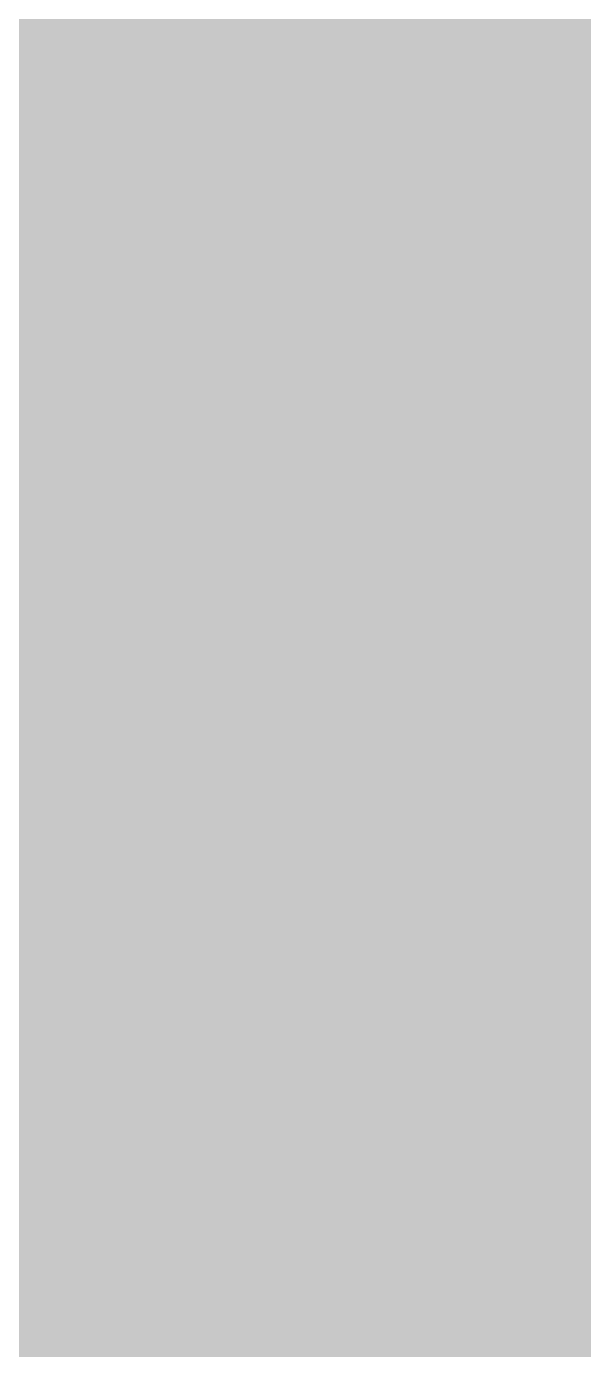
# Model space of a CAD drawing. Header units: millimetres. Extents: x 0 to 212, y 0 to 318.
# Drawn here: x 138.1 to 178.1, y 127.4 to 222.5 of the extents above; entities that cross this region are included whole.
import ezdxf

# ---------------------------------------------------------------- set-up
doc = ezdxf.new("R2010")
doc.units = ezdxf.units.MM

msp = doc.modelspace()

# ---------------------------------------------------------------- hatches: boundary and pattern name
for color, points in [(254, [(14.1633, 0.0536), (13.9878, 0.0533), (13.8125, 0.0559), (13.6373, 0.061), (13.462, 0.0686), (13.2893, 0.0787), (13.114, 0.0914), (12.9413, 0.1041), (12.7686, 0.1219), (12.5959, 0.1397), (12.4231, 0.16), (12.2504, 0.1829), (12.0777, 0.2057), (11.9075, 0.2337), (11.7373, 0.2616), (11.5672, 0.2921), (11.397, 0.3251), (11.2268, 0.3607), (11.0592, 0.3988), (10.8915, 0.4369), (10.7239, 0.4775), (10.5562, 0.5207), (10.3886, 0.5664), (10.2235, 0.6121), (10.0584, 0.6629), (9.8933, 0.7137), (9.7307, 0.7671), (9.5682, 0.8204), (9.4056, 0.8788), (9.2431, 0.9373), (9.083, 0.9982), (8.923, 1.0617), (8.763, 1.1252), (8.6055, 1.1938), (8.4455, 1.2624), (8.2906, 1.331), (8.1331, 1.4046), (7.9781, 1.4783), (7.8232, 1.5545), (7.6708, 1.6332), (7.5184, 1.7145), (7.366, 1.7958), (7.2161, 1.8796), (7.0663, 1.966), (6.919, 2.0523), (6.7716, 2.1438), (6.6243, 2.2352), (6.4795, 2.3266), (6.3348, 2.4232), (6.19, 2.5197), (6.0477, 2.6187), (5.908, 2.7178), (5.7683, 2.8194), (5.6286, 2.9235), (5.4915, 3.0302), (5.3543, 3.1369), (5.2197, 3.2461), (5.0851, 3.3579), (4.953, 3.4722), (4.8209, 3.5865), (4.6914, 3.7033), (4.5644, 3.8202), (4.4348, 3.9395), (4.3104, 4.0615), (4.1859, 4.1859), (4.0615, 4.3104), (3.9395, 4.4348), (3.8202, 4.5618), (3.7033, 4.6914), (3.5865, 4.8209), (3.4722, 4.953), (3.3579, 5.0851), (3.2487, 5.2197), (3.1369, 5.3543), (3.0302, 5.4915), (2.9235, 5.6286), (2.8194, 5.7683), (2.7178, 5.908), (2.6187, 6.0477), (2.5197, 6.19), (2.4232, 6.3348), (2.3266, 6.477), (2.2352, 6.6243), (2.1438, 6.7691), (2.0523, 6.9164), (1.966, 7.0663), (1.8796, 7.2161), (1.7958, 7.366), (1.7145, 7.5184), (1.6332, 7.6708), (1.5545, 7.8232), (1.4783, 7.9781), (1.4046, 8.1331), (1.331, 8.2906), (1.2598, 8.4455), (1.1913, 8.603), (1.1252, 8.763), (1.0592, 8.923), (0.9982, 9.083), (0.9373, 9.2431), (0.8763, 9.4056), (0.8204, 9.5682), (0.7645, 9.7307), (0.7112, 9.8933), (0.6604, 10.0584), (0.6121, 10.2235), (0.5639, 10.3911), (0.5207, 10.5562), (0.4775, 10.7239), (0.4343, 10.8915), (0.3962, 11.0592), (0.3607, 11.2268), (0.3251, 11.397), (0.2921, 11.5672), (0.2616, 11.7373), (0.2311, 11.9075), (0.2057, 12.0802), (0.1803, 12.2504), (0.1575, 12.4231), (0.1372, 12.5959), (0.1194, 12.7686), (0.1041, 12.9413), (0.0889, 13.1166), (0.0787, 13.2893), (0.0686, 13.4645), (0.061, 13.6373), (0.0559, 13.8125), (0.0508, 13.9878), (0.0508, 14.163), (0.0522, 303.4425), (0.0508, 303.6164), (0.0559, 303.7916), (0.061, 303.9669), (0.0686, 304.1396), (0.0787, 304.3149), (0.0889, 304.4876), (0.1041, 304.6628), (0.1194, 304.8356), (0.1372, 305.0083), (0.1575, 305.181), (0.1803, 305.3537), (0.2057, 305.5239), (0.2311, 305.6966), (0.2616, 305.8668), (0.2921, 306.037), (0.3251, 306.2072), (0.3607, 306.3748), (0.3962, 306.545), (0.4343, 306.7126), (0.4775, 306.8803), (0.5207, 307.0479), (0.5639, 307.213), (0.6121, 307.3781), (0.6604, 307.5432), (0.7112, 307.7083), (0.7645, 307.8734), (0.8204, 308.036), (0.8763, 308.1985), (0.9373, 308.3611), (0.9982, 308.5211), (1.0592, 308.6811), (1.1252, 308.8411), (1.1913, 308.9986), (1.2598, 309.1561), (1.331, 309.3136), (1.4046, 309.4685), (1.4783, 309.626), (1.5545, 309.7784), (1.6332, 309.9333), (1.7145, 310.0857), (1.7958, 310.2356), (1.8796, 310.388), (1.966, 310.5379), (2.0523, 310.6852), (2.1438, 310.8325), (2.2352, 310.9798), (2.3266, 311.1246), (2.4232, 311.2694), (2.5197, 311.4116), (2.6187, 311.5539), (2.7178, 311.6961), (2.8194, 311.8358), (2.9235, 311.9755), (3.0302, 312.1127), (3.1369, 312.2473), (3.2487, 312.3844), (3.3579, 312.5165), (3.4722, 312.6486), (3.5865, 312.7807), (3.7033, 312.9102), (3.8202, 313.0398), (3.9395, 313.1668), (4.0615, 313.2938), (4.1859, 313.4182), (4.3104, 313.5401), (4.4348, 313.6621), (4.5644, 313.784), (4.6914, 313.9008), (4.8209, 314.0177), (4.953, 314.132), (5.0851, 314.2437), (5.2197, 314.3555), (5.3543, 314.4647), (5.4915, 314.5739), (5.6286, 314.6781), (5.7683, 314.7822), (5.908, 314.8838), (6.0477, 314.9854), (6.19, 315.0845), (6.3348, 315.181), (6.4795, 315.275), (6.6243, 315.3689), (6.7716, 315.4604), (6.919, 315.5493), (7.0663, 315.6382), (7.2161, 315.7245), (7.366, 315.8084), (7.5184, 315.8896), (7.6708, 315.9709), (7.8232, 316.0471), (7.9781, 316.1233), (8.1331, 316.1995), (8.2906, 316.2706), (8.4455, 316.3418), (8.6055, 316.4103), (8.763, 316.4789), (8.923, 316.5424), (9.083, 316.6059), (9.2431, 316.6669), (9.4056, 316.7253), (9.5682, 316.7837), (9.7307, 316.8371), (9.8933, 316.8904), (10.0584, 316.9412), (10.2235, 316.992), (10.3886, 317.0377), (10.5562, 317.0834), (10.7239, 317.1266), (10.8915, 317.1673), (11.0592, 317.2079), (11.2268, 317.2435), (11.397, 317.279), (11.5672, 317.312), (11.7373, 317.3425), (11.9075, 317.3705), (12.0777, 317.3984), (12.2504, 317.4213), (12.4231, 317.4441), (12.5959, 317.4644), (12.7686, 317.4822), (12.9413, 317.5), (13.114, 317.5127), (13.2893, 317.5254), (13.462, 317.5356), (13.6373, 317.5432), (13.8125, 317.5483), (13.9878, 317.5508), (14.163, 317.5533), (197.6078, 317.5536), (197.7822, 317.5508), (197.9574, 317.5483), (198.1327, 317.5432), (198.3054, 317.5356), (198.4807, 317.5254), (198.6534, 317.5127), (198.8287, 317.5), (199.0014, 317.4822), (199.1741, 317.4644), (199.3468, 317.4441), (199.5195, 317.4213), (199.6897, 317.3984), (199.8624, 317.3705), (200.0326, 317.3425), (200.2028, 317.312), (200.373, 317.279), (200.5432, 317.2435), (200.7108, 317.2079), (200.8784, 317.1673), (201.0461, 317.1266), (201.2137, 317.0834), (201.3788, 317.0377), (201.5465, 316.992), (201.7116, 316.9412), (201.8767, 316.8904), (202.0392, 316.8371), (202.2018, 316.7837), (202.3643, 316.7253), (202.5269, 316.6669), (202.6869, 316.6059), (202.8469, 316.5424), (203.007, 316.4789), (203.167, 316.4103), (203.3245, 316.3418), (203.4794, 316.2706), (203.6369, 316.1995), (203.7918, 316.1233), (203.9468, 316.0471), (204.0992, 315.9709), (204.2516, 315.8896), (204.404, 315.8084), (204.5538, 315.7245), (204.7037, 315.6382), (204.8535, 315.5493), (205.0009, 315.4604), (205.1456, 315.3689), (205.293, 315.275), (205.4352, 315.181), (205.58, 315.0845), (205.7222, 314.9854), (205.8619, 314.8838), (206.0016, 314.7822), (206.1413, 314.6781), (206.2785, 314.5739), (206.4156, 314.4647), (206.5503, 314.3555), (206.6849, 314.2437), (206.817, 314.132), (206.949, 314.0177), (207.0786, 313.9008), (207.2081, 313.784), (207.3351, 313.6621), (207.4596, 313.5401), (207.584, 313.4182), (207.7085, 313.2938), (207.8304, 313.1668), (207.9498, 313.0398), (208.0666, 312.9102), (208.1835, 312.7807), (208.2978, 312.6486), (208.4121, 312.5165), (208.5238, 312.3844), (208.6331, 312.2473), (208.7397, 312.1127), (208.8464, 311.9755), (208.9506, 311.8358), (209.0522, 311.6961), (209.1512, 311.5539), (209.2503, 311.4116), (209.3468, 311.2694), (209.4433, 311.1246), (209.5348, 310.9798), (209.6262, 310.8325), (209.7176, 310.6852), (209.804, 310.5379), (209.8904, 310.388), (209.9742, 310.2356), (210.0555, 310.0857), (210.1367, 309.9333), (210.2155, 309.7784), (210.2917, 309.626), (210.3653, 309.4685), (210.439, 309.3136), (210.5076, 309.1561), (210.5762, 308.9986), (210.6447, 308.8411), (210.7082, 308.6811), (210.7717, 308.5211), (210.8327, 308.3611), (210.8911, 308.1985), (210.9495, 308.036), (211.0029, 307.8734), (211.0562, 307.7083), (211.107, 307.5432), (211.1578, 307.3781), (211.2035, 307.213), (211.2493, 307.0479), (211.2924, 306.8803), (211.3331, 306.7126), (211.3712, 306.545), (211.4093, 306.3748), (211.4448, 306.2072), (211.4779, 306.037), (211.5083, 305.8668), (211.5363, 305.6966), (211.5642, 305.5239), (211.5871, 305.3537), (211.6099, 305.181), (211.6303, 305.0083), (211.648, 304.8356), (211.6658, 304.6628), (211.6785, 304.4876), (211.6912, 304.3149), (211.7014, 304.1396), (211.709, 303.9669), (211.7141, 303.7916), (211.7166, 303.6164), (211.7166, 303.4411), (211.7189, 14.1647), (211.7166, 13.9878), (211.7141, 13.8125), (211.709, 13.6373), (211.7014, 13.4645), (211.6912, 13.2893), (211.6785, 13.1166), (211.6658, 12.9413), (211.648, 12.7686), (211.6303, 12.5959), (211.6099, 12.4231), (211.5871, 12.2504), (211.5642, 12.0802), (211.5363, 11.9075), (211.5083, 11.7373), (211.4779, 11.5672), (211.4448, 11.397), (211.4093, 11.2268), (211.3712, 11.0592), (211.3331, 10.8915), (211.2924, 10.7239), (211.2493, 10.5562), (211.2035, 10.3911), (211.1578, 10.2235), (211.107, 10.0584), (211.0562, 9.8933), (211.0029, 9.7307), (210.9495, 9.5682), (210.8911, 9.4056), (210.8327, 9.2431), (210.7717, 9.083), (210.7082, 8.923), (210.6447, 8.763), (210.5762, 8.603), (210.5076, 8.4455), (210.439, 8.2906), (210.3653, 8.1331), (210.2917, 7.9781), (210.2155, 7.8232), (210.1367, 7.6708), (210.0555, 7.5184), (209.9742, 7.366), (209.8904, 7.2161), (209.804, 7.0663), (209.7176, 6.9164), (209.6262, 6.7691), (209.5348, 6.6243), (209.4433, 6.477), (209.3468, 6.3348), (209.2503, 6.19), (209.1512, 6.0477), (209.0522, 5.908), (208.9506, 5.7683), (208.8464, 5.6286), (208.7397, 5.4915), (208.6331, 5.3543), (208.5238, 5.2197), (208.4121, 5.0851), (208.2978, 4.953), (208.1835, 4.8209), (208.0666, 4.6914), (207.9498, 4.5618), (207.8304, 4.4348), (207.7085, 4.3104), (207.584, 4.1859), (207.4596, 4.0615), (207.3351, 3.9395), (207.2081, 3.8202), (207.0786, 3.7033), (206.949, 3.5865), (206.817, 3.4722), (206.6849, 3.3579), (206.5503, 3.2461), (206.4156, 3.1369), (206.2785, 3.0302), (206.1413, 2.9235), (206.0016, 2.8194), (205.8619, 2.7178), (205.7222, 2.6187), (205.58, 2.5197), (205.4352, 2.4232), (205.293, 2.3266), (205.1456, 2.2352), (205.0009, 2.1438), (204.8535, 2.0523), (204.7037, 1.966), (204.5538, 1.8796), (204.404, 1.7958), (204.2516, 1.7145), (204.0992, 1.6332), (203.9468, 1.5545), (203.7918, 1.4783), (203.6369, 1.4046), (203.4794, 1.331), (203.3245, 1.2624), (203.167, 1.1938), (203.007, 1.1252), (202.8469, 1.0617), (202.6869, 0.9982), (202.5269, 0.9373), (202.3643, 0.8788), (202.2018, 0.8204), (202.0392, 0.7671), (201.8767, 0.7137), (201.7116, 0.6629), (201.5465, 0.6121), (201.3788, 0.5664), (201.2137, 0.5207), (201.0461, 0.4775), (200.8784, 0.4369), (200.7108, 0.3988), (200.5432, 0.3607), (200.373, 0.3251), (200.2028, 0.2921), (200.0326, 0.2616), (199.8624, 0.2337), (199.6897, 0.2057), (199.5195, 0.1829), (199.3468, 0.16), (199.1741, 0.1397), (199.0014, 0.1219), (198.8287, 0.1041), (198.6534, 0.0914), (198.4807, 0.0787), (198.3054, 0.0686), (198.1327, 0.061), (197.9574, 0.0559), (197.7822, 0.0533), (197.6069, 0.0533)]), (104, [(14.1633, 5.3453), (13.9344, 5.3467), (13.7084, 5.3543), (13.4849, 5.3696), (13.2613, 5.3899), (13.0378, 5.4153), (12.8194, 5.4458), (12.6009, 5.4813), (12.385, 5.522), (12.1717, 5.5702), (11.9583, 5.621), (11.7475, 5.6794), (11.5392, 5.7404), (11.3335, 5.8064), (11.1303, 5.8801), (10.9296, 5.9563), (10.729, 6.0376), (10.5334, 6.1239), (10.3378, 6.2128), (10.1473, 6.3094), (9.9593, 6.4084), (9.7714, 6.5126), (9.5885, 6.6218), (9.4082, 6.7335), (9.2304, 6.8504), (9.0576, 6.9698), (8.8849, 7.0968), (8.7173, 7.2238), (8.5522, 7.3584), (8.3896, 7.4955), (8.2321, 7.6352), (8.0772, 7.78), (7.9273, 7.9273), (7.7775, 8.0772), (7.6352, 8.2321), (7.493, 8.3922), (7.3558, 8.5522), (7.2238, 8.7173), (7.0942, 8.8875), (6.9698, 9.0576), (6.8504, 9.2329), (6.7335, 9.4107), (6.6192, 9.591), (6.5126, 9.7739), (6.4084, 9.9593), (6.3068, 10.1473), (6.2128, 10.3403), (6.1214, 10.5334), (6.035, 10.7315), (5.9538, 10.9296), (5.8776, 11.1303), (5.8064, 11.3335), (5.7404, 11.5418), (5.6769, 11.75), (5.621, 11.9583), (5.5677, 12.1717), (5.522, 12.385), (5.4813, 12.6009), (5.4432, 12.8194), (5.4127, 13.0404), (5.3873, 13.2613), (5.3696, 13.4849), (5.3543, 13.7084), (5.3467, 13.937), (5.3416, 14.163), (5.3439, 303.4425), (5.3467, 303.6697), (5.3543, 303.8958), (5.3696, 304.1193), (5.3873, 304.3428), (5.4127, 304.5638), (5.4432, 304.7848), (5.4813, 305.0032), (5.522, 305.2191), (5.5677, 305.4325), (5.621, 305.6458), (5.6769, 305.8541), (5.7404, 306.0624), (5.8064, 306.2707), (5.8776, 306.4739), (5.9538, 306.6745), (6.035, 306.8726), (6.1214, 307.0708), (6.2128, 307.2638), (6.3068, 307.4568), (6.4084, 307.6448), (6.5126, 307.8302), (6.6192, 308.0131), (6.7335, 308.1934), (6.8504, 308.3712), (6.9698, 308.5465), (7.0942, 308.7167), (7.2238, 308.8869), (7.3558, 309.052), (7.493, 309.212), (7.6352, 309.372), (7.7775, 309.5269), (7.9273, 309.6768), (8.0772, 309.8241), (8.2321, 309.9689), (8.3896, 310.1086), (8.5522, 310.2458), (8.7173, 310.3804), (8.8849, 310.5074), (9.0576, 310.6344), (9.2304, 310.7538), (9.4082, 310.8706), (9.5885, 310.9824), (9.7714, 311.0916), (9.9593, 311.1957), (10.1473, 311.2948), (10.3378, 311.3913), (10.5334, 311.4802), (10.729, 311.5666), (10.9296, 311.6478), (11.1303, 311.7266), (11.3335, 311.7977), (11.5392, 311.8637), (11.7475, 311.9272), (11.9583, 311.9831), (12.1717, 312.0339), (12.385, 312.0822), (12.6009, 312.1228), (12.8194, 312.1584), (13.0378, 312.1889), (13.2613, 312.2143), (13.4849, 312.2346), (13.7084, 312.2498), (13.9344, 312.2574), (14.163, 312.26), (197.6078, 312.262), (197.833, 312.2574), (198.0616, 312.2498), (198.2851, 312.2346), (198.5086, 312.2143), (198.7296, 312.1889), (198.9506, 312.1584), (199.169, 312.1228), (199.3849, 312.0822), (199.5983, 312.0339), (199.8116, 311.9831), (200.0199, 311.9272), (200.2282, 311.8637), (200.4365, 311.7977), (200.6397, 311.7266), (200.8403, 311.6478), (201.0385, 311.5666), (201.2366, 311.4802), (201.4296, 311.3913), (201.6227, 311.2948), (201.8106, 311.1957), (201.996, 311.0916), (202.1789, 310.9824), (202.3593, 310.8706), (202.5371, 310.7538), (202.7123, 310.6344), (202.8825, 310.5074), (203.0527, 310.3804), (203.2178, 310.2458), (203.3778, 310.1086), (203.5378, 309.9689), (203.6928, 309.8241), (203.8426, 309.6768), (203.9899, 309.5269), (204.1347, 309.372), (204.2744, 309.212), (204.4116, 309.052), (204.5462, 308.8869), (204.6732, 308.7167), (204.8002, 308.5465), (204.9196, 308.3712), (205.0364, 308.1934), (205.1482, 308.0131), (205.2574, 307.8302), (205.3615, 307.6448), (205.4606, 307.4568), (205.5571, 307.2638), (205.646, 307.0708), (205.7324, 306.8726), (205.8137, 306.6745), (205.8899, 306.4739), (205.9635, 306.2707), (206.0296, 306.0624), (206.0905, 305.8541), (206.1489, 305.6458), (206.1997, 305.4325), (206.248, 305.2191), (206.2886, 305.0032), (206.3242, 304.7848), (206.3547, 304.5638), (206.3801, 304.3428), (206.4004, 304.1193), (206.4156, 303.8958), (206.4233, 303.6697), (206.4258, 303.4411), (206.4272, 14.1647), (206.4233, 13.937), (206.4156, 13.7084), (206.4004, 13.4849), (206.3801, 13.2613), (206.3547, 13.0404), (206.3242, 12.8194), (206.2886, 12.6009), (206.248, 12.385), (206.1997, 12.1717), (206.1489, 11.9583), (206.0905, 11.75), (206.0296, 11.5418), (205.9635, 11.3335), (205.8899, 11.1303), (205.8137, 10.9296), (205.7324, 10.7315), (205.646, 10.5334), (205.5571, 10.3403), (205.4606, 10.1473), (205.3615, 9.9593), (205.2574, 9.7739), (205.1482, 9.591), (205.0364, 9.4107), (204.9196, 9.2329), (204.8002, 9.0576), (204.6732, 8.8875), (204.5462, 8.7173), (204.4116, 8.5522), (204.2744, 8.3922), (204.1347, 8.2321), (203.9899, 8.0772), (203.8426, 7.9273), (203.6928, 7.78), (203.5378, 7.6352), (203.3778, 7.4955), (203.2178, 7.3584), (203.0527, 7.2238), (202.8825, 7.0968), (202.7123, 6.9698), (202.5371, 6.8504), (202.3593, 6.7335), (202.1789, 6.6218), (201.996, 6.5126), (201.8106, 6.4084), (201.6227, 6.3094), (201.4296, 6.2128), (201.2366, 6.1239), (201.0385, 6.0376), (200.8403, 5.9563), (200.6397, 5.8801), (200.4365, 5.8064), (200.2282, 5.7404), (200.0199, 5.6794), (199.8116, 5.621), (199.5983, 5.5702), (199.3849, 5.522), (199.169, 5.4813), (198.9506, 5.4458), (198.7296, 5.4153), (198.5086, 5.3899), (198.2851, 5.3696), (198.0616, 5.3543), (197.833, 5.3467), (197.6069, 5.3442)])]:
    msp.add_hatch(color=color).paths.add_polyline_path(points)
h = msp.add_hatch(color=254)
edge = h.paths.add_edge_path()
edge.add_line((143.5446, 130.5814), (155.4508, 130.5814))
edge.add_line((155.4508, 130.5814), (155.8544, 130.9268))
edge.add_line((155.8544, 130.9268), (156.2659, 131.285))
edge.add_line((156.2659, 131.285), (156.6824, 131.6507))
edge.add_line((156.6824, 131.6507), (157.1066, 132.0241))
edge.add_line((157.1066, 132.0241), (157.5359, 132.4077))
edge.add_line((157.5359, 132.4077), (157.9677, 132.7988))
edge.add_line((157.9677, 132.7988), (158.4071, 133.1976))
edge.add_line((158.4071, 133.1976), (158.8491, 133.6091))
edge.add_line((158.8491, 133.6091), (159.2961, 134.0256))
edge.add_line((159.2961, 134.0256), (159.7457, 134.4524))
edge.add_line((159.7457, 134.4524), (160.1978, 134.8867))
edge.add_line((160.1978, 134.8867), (160.6525, 135.3312))
edge.add_line((160.6525, 135.3312), (161.1097, 135.7833))
edge.add_line((161.1097, 135.7833), (161.5694, 136.2456))
edge.add_line((161.5694, 136.2456), (162.0291, 136.713))
edge.add_line((162.0291, 136.713), (162.4889, 137.193))
edge.add_line((162.4889, 137.193), (162.9512, 137.6782))
edge.add_line((162.9512, 137.6782), (163.4134, 138.1735))
edge.add_line((163.4134, 138.1735), (163.8732, 138.6764))
edge.add_line((163.8732, 138.6764), (164.3329, 139.1869))
edge.add_line((164.3329, 139.1869), (164.7927, 139.7076))
edge.add_line((164.7927, 139.7076), (165.2499, 140.2359))
edge.add_line((165.2499, 140.2359), (165.7045, 140.7719))
edge.add_line((165.7045, 140.7719), (166.1566, 141.318))
edge.add_line((166.1566, 141.318), (166.6062, 141.8717))
edge.add_line((166.6062, 141.8717), (167.0533, 142.4305))
edge.add_line((167.0533, 142.4305), (167.4952, 143.002))
edge.add_line((167.4952, 143.002), (167.9346, 143.5786))
edge.add_line((167.9346, 143.5786), (168.369, 144.1653))
edge.add_line((168.369, 144.1653), (168.7982, 144.7571))
edge.add_line((168.7982, 144.7571), (169.2199, 145.3591))
edge.add_line((169.2199, 145.3591), (169.639, 145.9713))
edge.add_line((169.639, 145.9713), (170.0479, 146.5885))
edge.add_line((170.0479, 146.5885), (170.4543, 147.2133))
edge.add_line((170.4543, 147.2133), (170.8506, 147.8483))
edge.add_line((170.8506, 147.8483), (171.2417, 148.4884))
edge.add_line((171.2417, 148.4884), (171.6227, 149.1386))
edge.add_line((171.6227, 149.1386), (171.9961, 149.7965))
edge.add_line((171.9961, 149.7965), (172.3619, 150.462))
edge.add_line((172.3619, 150.462), (172.7175, 151.1351))
edge.add_line((172.7175, 151.1351), (173.0629, 151.8158))
edge.add_line((173.0629, 151.8158), (173.3982, 152.5041))
edge.add_line((173.3982, 152.5041), (173.7258, 153.2026))
edge.add_line((173.7258, 153.2026), (174.0408, 153.9062))
edge.add_line((174.0408, 153.9062), (174.3431, 154.6174))
edge.add_line((174.3431, 154.6174), (174.6352, 155.3362))
edge.add_line((174.6352, 155.3362), (174.9146, 156.0652))
edge.add_line((174.9146, 156.0652), (175.1813, 156.7993))
edge.add_line((175.1813, 156.7993), (175.4353, 157.541))
edge.add_line((175.4353, 157.541), (175.6766, 158.2903))
edge.add_line((175.6766, 158.2903), (175.9026, 159.0472))
edge.add_line((175.9026, 159.0472), (176.116, 159.8117))
edge.add_line((176.116, 159.8117), (176.3141, 160.5839))
edge.add_line((176.3141, 160.5839), (176.497, 161.3637))
edge.add_line((176.497, 161.3637), (176.6646, 162.1511))
edge.add_line((176.6646, 162.1511), (176.817, 162.9461))
edge.add_line((176.817, 162.9461), (176.9516, 163.7462))
edge.add_line((176.9516, 163.7462), (177.071, 164.5564))
edge.add_line((177.071, 164.5564), (177.1726, 165.3718))
edge.add_line((177.1726, 165.3718), (177.2564, 166.1973))
edge.add_line((177.2564, 166.1973), (177.3225, 167.0279))
edge.add_line((177.3225, 167.0279), (177.3707, 167.8661))
edge.add_line((177.3707, 167.8661), (177.4012, 168.7093))
edge.add_line((177.4012, 168.7093), (177.4088, 169.5628))
edge.add_line((177.4088, 169.5628), (177.4063, 170.3197))
edge.add_line((177.4063, 170.3197), (177.3911, 171.0665))
edge.add_line((177.3911, 171.0665), (177.3657, 171.798))
edge.add_line((177.3657, 171.798), (177.3326, 172.5168))
edge.add_line((177.3326, 172.5168), (177.2869, 173.2229))
edge.add_line((177.2869, 173.2229), (177.2336, 173.9163))
edge.add_line((177.2336, 173.9163), (177.1701, 174.5945))
edge.add_line((177.1701, 174.5945), (177.0964, 175.2625))
edge.add_line((177.0964, 175.2625), (177.0151, 175.9153))
edge.add_line((177.0151, 175.9153), (176.9212, 176.5579))
edge.add_line((176.9212, 176.5579), (176.8196, 177.1853))
edge.add_line((176.8196, 177.1853), (176.7078, 177.8025))
edge.add_line((176.7078, 177.8025), (176.5859, 178.4045))
edge.add_line((176.5859, 178.4045), (176.4563, 178.9963))
edge.add_line((176.4563, 178.9963), (176.3141, 179.5729))
edge.add_line((176.3141, 179.5729), (176.1642, 180.1393))
edge.add_line((176.1642, 180.1393), (176.0042, 180.6905))
edge.add_line((176.0042, 180.6905), (175.834, 181.2315))
edge.add_line((175.834, 181.2315), (175.6562, 181.7599))
edge.add_line((175.6562, 181.7599), (175.4683, 182.2729))
edge.add_line((175.4683, 182.2729), (175.2702, 182.7759))
edge.add_line((175.2702, 182.7759), (175.0619, 183.2661))
edge.add_line((175.0619, 183.2661), (174.846, 183.7461))
edge.add_line((174.846, 183.7461), (174.6199, 184.211))
edge.add_line((174.6199, 184.211), (174.3837, 184.6631))
edge.add_line((174.3837, 184.6631), (174.1399, 185.105))
edge.add_line((174.1399, 185.105), (173.8833, 185.5343))
edge.add_line((173.8833, 185.5343), (173.6192, 185.9509))
edge.add_line((173.6192, 185.9509), (173.3474, 186.3573))
edge.add_line((173.3474, 186.3573), (173.0654, 186.7484))
edge.add_line((173.0654, 186.7484), (172.7733, 187.1294))
edge.add_line((172.7733, 187.1294), (172.4711, 187.4977))
edge.add_line((172.4711, 187.4977), (172.1612, 187.8559))
edge.add_line((172.1612, 187.8559), (171.8412, 188.2013))
edge.add_line((171.8412, 188.2013), (171.511, 188.534))
edge.add_line((171.511, 188.534), (171.1731, 188.8541))
edge.add_line((171.1731, 188.8541), (170.8252, 189.164))
edge.add_line((170.8252, 189.164), (170.4696, 189.4611))
edge.add_line((170.4696, 189.4611), (170.1038, 189.7482))
edge.add_line((170.1038, 189.7482), (169.7279, 190.0225))
edge.add_line((169.7279, 190.0225), (169.3418, 190.2841))
edge.add_line((169.3418, 190.2841), (168.9506, 190.5356))
edge.add_line((168.9506, 190.5356), (168.5468, 190.7743))
edge.add_line((168.5468, 190.7743), (168.1353, 191.0029))
edge.add_line((168.1353, 191.0029), (167.7137, 191.2188))
edge.add_line((167.7137, 191.2188), (167.2844, 191.4246))
edge.add_line((167.2844, 191.4246), (166.845, 191.6176))
edge.add_line((166.845, 191.6176), (166.3979, 191.8005))
edge.add_line((166.3979, 191.8005), (165.9407, 191.9707))
edge.add_line((165.9407, 191.9707), (165.4734, 192.1307))
edge.add_line((165.4734, 192.1307), (164.9984, 192.278))
edge.add_line((164.9984, 192.278), (164.5133, 192.4152))
edge.add_line((164.5133, 192.4152), (164.0205, 192.5422))
edge.add_line((164.0205, 192.5422), (163.5176, 192.6565))
edge.add_line((163.5176, 192.6565), (163.007, 192.7581))
edge.add_line((163.007, 192.7581), (162.4863, 192.852))
edge.add_line((162.4863, 192.852), (161.958, 192.9333))
edge.add_line((161.958, 192.9333), (161.4195, 193.0044))
edge.add_line((161.4195, 193.0044), (160.8734, 193.0629))
edge.add_line((160.8734, 193.0629), (160.3172, 193.1111))
edge.add_line((160.3172, 193.1111), (159.7533, 193.1492))
edge.add_line((159.7533, 193.1492), (159.1793, 193.1772))
edge.add_line((159.1793, 193.1772), (158.5976, 193.1924))
edge.add_line((158.5976, 193.1924), (158.0083, 193.1975))
edge.add_line((158.0083, 193.1975), (157.5359, 193.1949))
edge.add_line((157.5359, 193.1949), (157.0685, 193.1822))
edge.add_line((157.0685, 193.1822), (156.6037, 193.1594))
edge.add_line((156.6037, 193.1594), (156.1414, 193.1314))
edge.add_line((156.1414, 193.1314), (155.6791, 193.0933))
edge.add_line((155.6791, 193.0933), (155.2219, 193.0451))
edge.add_line((155.2219, 193.0451), (154.7673, 192.9917))
edge.add_line((154.7673, 192.9917), (154.3177, 192.9257))
edge.add_line((154.3177, 192.9257), (153.8707, 192.852))
edge.add_line((153.8707, 192.852), (153.4262, 192.7708))
edge.add_line((153.4262, 192.7708), (152.9842, 192.6793))
edge.add_line((152.9842, 192.6793), (152.5473, 192.5777))
edge.add_line((152.5473, 192.5777), (152.1155, 192.4685))
edge.add_line((152.1155, 192.4685), (151.6863, 192.3491))
edge.add_line((151.6863, 192.3491), (151.2646, 192.2196))
edge.add_line((151.2646, 192.2196), (150.843, 192.0799))
edge.add_line((150.843, 192.0799), (150.429, 191.9326))
edge.add_line((150.429, 191.9326), (150.02, 191.7751))
edge.add_line((150.02, 191.7751), (149.6162, 191.6074))
edge.add_line((149.6162, 191.6074), (149.2148, 191.4296))
edge.add_line((149.2148, 191.4296), (148.8211, 191.2417))
edge.add_line((148.8211, 191.2417), (148.4325, 191.0436))
edge.add_line((148.4325, 191.0436), (148.049, 190.8353))
edge.add_line((148.049, 190.8353), (147.6731, 190.6168))
edge.add_line((147.6731, 190.6168), (147.3022, 190.3882))
edge.add_line((147.3022, 190.3882), (146.9365, 190.1495))
edge.add_line((146.9365, 190.1495), (146.5783, 189.9006))
edge.add_line((146.5783, 189.9006), (146.2278, 189.6389))
edge.add_line((146.2278, 189.6389), (145.8824, 189.3697))
edge.add_line((145.8824, 189.3697), (145.5445, 189.0878))
edge.add_line((145.5445, 189.0878), (145.2118, 188.7931))
edge.add_line((145.2118, 188.7931), (144.8892, 188.4909))
edge.add_line((144.8892, 188.4909), (144.5717, 188.1759))
edge.add_line((144.5717, 188.1759), (144.2618, 187.8508))
edge.add_line((144.2618, 187.8508), (143.9621, 187.513))
edge.add_line((143.9621, 187.513), (143.6675, 187.165))
edge.add_line((143.6675, 187.165), (143.383, 186.8068))
edge.add_line((143.383, 186.8068), (143.1036, 186.4335))
edge.add_line((143.1036, 186.4335), (142.8344, 186.0525))
edge.add_line((142.8344, 186.0525), (142.5753, 185.6588))
edge.add_line((142.5753, 185.6588), (142.3238, 185.2524))
edge.add_line((142.3238, 185.2524), (142.08, 184.8333))
edge.add_line((142.08, 184.8333), (141.8463, 184.404))
edge.add_line((141.8463, 184.404), (141.6202, 183.962))
edge.add_line((141.6202, 183.962), (141.4069, 183.5074))
edge.add_line((141.4069, 183.5074), (141.2011, 183.0426))
edge.add_line((141.2011, 183.0426), (141.003, 182.565))
edge.add_line((141.003, 182.565), (140.8176, 182.0723))
edge.add_line((140.8176, 182.0723), (140.6423, 181.5694))
edge.add_line((140.6423, 181.5694), (140.4747, 181.0537))
edge.add_line((140.4747, 181.0537), (140.3198, 180.5254))
edge.add_line((140.3198, 180.5254), (140.175, 179.9844))
edge.add_line((140.175, 179.9844), (140.0404, 179.4307))
edge.add_line((140.0404, 179.4307), (139.9159, 178.8643))
edge.add_line((139.9159, 178.8643), (139.8016, 178.2851))
edge.add_line((139.8016, 178.2851), (139.7, 177.6933))
edge.add_line((139.7, 177.6933), (139.6111, 177.0863))
edge.add_line((139.6111, 177.0863), (139.5324, 176.469))
edge.add_line((139.5324, 176.469), (139.4638, 175.8366))
edge.add_line((139.4638, 175.8366), (139.4104, 175.1914))
edge.add_line((139.4104, 175.1914), (139.3673, 174.531))
edge.add_line((139.3673, 174.531), (139.3342, 173.8579))
edge.add_line((139.3342, 173.8579), (139.3165, 173.1721))
edge.add_line((139.3165, 173.1721), (139.3088, 172.4736))
edge.add_line((139.3088, 172.4736), (139.3165, 171.8742))
edge.add_line((139.3165, 171.8742), (139.3342, 171.2849))
edge.add_line((139.3342, 171.2849), (139.3622, 170.7058))
edge.add_line((139.3622, 170.7058), (139.4054, 170.1343))
edge.add_line((139.4054, 170.1343), (139.4562, 169.5729))
edge.add_line((139.4562, 169.5729), (139.5197, 169.0218))
edge.add_line((139.5197, 169.0218), (139.5933, 168.4807))
edge.add_line((139.5933, 168.4807), (139.6797, 167.9499))
edge.add_line((139.6797, 167.9499), (139.7762, 167.4266))
edge.add_line((139.7762, 167.4266), (139.8803, 166.9136))
edge.add_line((139.8803, 166.9136), (139.9972, 166.4106))
edge.add_line((139.9972, 166.4106), (140.1242, 165.9179))
edge.add_line((140.1242, 165.9179), (140.2613, 165.4327))
edge.add_line((140.2613, 165.4327), (140.4061, 164.9578))
edge.add_line((140.4061, 164.9578), (140.5611, 164.4929))
edge.add_line((140.5611, 164.4929), (140.7262, 164.0357))
edge.add_line((140.7262, 164.0357), (140.9014, 163.5887))
edge.add_line((140.9014, 163.5887), (141.0843, 163.1518))
edge.add_line((141.0843, 163.1518), (141.2748, 162.7251))
edge.add_line((141.2748, 162.7251), (141.4755, 162.3085))
edge.add_line((141.4755, 162.3085), (141.6863, 161.8996))
edge.add_line((141.6863, 161.8996), (141.9022, 161.5008))
edge.add_line((141.9022, 161.5008), (142.1282, 161.1097))
edge.add_line((142.1282, 161.1097), (142.3619, 160.7312))
edge.add_line((142.3619, 160.7312), (142.6032, 160.3604))
edge.add_line((142.6032, 160.3604), (142.8496, 159.9997))
edge.add_line((142.8496, 159.9997), (143.1061, 159.6466))
edge.add_line((143.1061, 159.6466), (143.3703, 159.3063))
edge.add_line((143.3703, 159.3063), (143.6395, 158.9735))
edge.add_line((143.6395, 158.9735), (143.9164, 158.6484))
edge.add_line((143.9164, 158.6484), (144.2009, 158.336))
edge.add_line((144.2009, 158.336), (144.4904, 158.0312))
edge.add_line((144.4904, 158.0312), (144.7876, 157.7365))
edge.add_line((144.7876, 157.7365), (145.0899, 157.4495))
edge.add_line((145.0899, 157.4495), (145.3998, 157.1727))
edge.add_line((145.3998, 157.1727), (145.7147, 156.906))
edge.add_line((145.7147, 156.906), (146.0348, 156.6494))
edge.add_line((146.0348, 156.6494), (146.3599, 156.403))
edge.add_line((146.3599, 156.403), (146.6901, 156.1643))
edge.add_line((146.6901, 156.1643), (147.0279, 155.9331))
edge.add_line((147.0279, 155.9331), (147.3683, 155.7147))
edge.add_line((147.3683, 155.7147), (147.7137, 155.5039))
edge.add_line((147.7137, 155.5039), (148.0642, 155.3032))
edge.add_line((148.0642, 155.3032), (148.4173, 155.1127))
edge.add_line((148.4173, 155.1127), (148.778, 154.9298))
edge.add_line((148.778, 154.9298), (149.1386, 154.7571))
edge.add_line((149.1386, 154.7571), (149.5069, 154.5946))
edge.add_line((149.5069, 154.5946), (149.8778, 154.4396))
edge.add_line((149.8778, 154.4396), (150.2512, 154.2948))
edge.add_line((150.2512, 154.2948), (150.6271, 154.1602))
edge.add_line((150.6271, 154.1602), (151.0081, 154.0332))
edge.add_line((151.0081, 154.0332), (151.3916, 153.9164))
edge.add_line((151.3916, 153.9164), (151.7777, 153.8097))
edge.add_line((151.7777, 153.8097), (152.1663, 153.7106))
edge.add_line((152.1663, 153.7106), (152.5575, 153.6243))
edge.add_line((152.5575, 153.6243), (152.9486, 153.543))
edge.add_line((152.9486, 153.543), (153.3449, 153.4744))
edge.add_line((153.3449, 153.4744), (153.7411, 153.4135))
edge.add_line((153.7411, 153.4135), (154.1424, 153.3627))
edge.add_line((154.1424, 153.3627), (154.5412, 153.3195))
edge.add_line((154.5412, 153.3195), (154.9425, 153.289))
edge.add_line((154.9425, 153.289), (155.3464, 153.2636))
edge.add_line((155.3464, 153.2636), (155.7503, 153.2509))
edge.add_line((155.7503, 153.2509), (156.1541, 153.2458))
edge.add_line((156.1541, 153.2458), (156.337, 153.2458))
edge.add_line((156.337, 153.2458), (156.5173, 153.2509))
edge.add_line((156.5173, 153.2509), (156.6951, 153.256))
edge.add_line((156.6951, 153.256), (156.8729, 153.2611))
edge.add_line((156.8729, 153.2611), (157.0482, 153.2712))
edge.add_line((157.0482, 153.2712), (157.2235, 153.2814))
edge.add_line((157.2235, 153.2814), (157.3962, 153.2915))
edge.add_line((157.3962, 153.2915), (157.5689, 153.3068))
edge.add_line((157.5689, 153.3068), (157.7416, 153.322))
edge.add_line((157.7416, 153.322), (157.9118, 153.3398))
edge.add_line((157.9118, 153.3398), (158.0794, 153.3601))
edge.add_line((158.0794, 153.3601), (158.2471, 153.3804))
edge.add_line((158.2471, 153.3804), (158.4147, 153.4033))
edge.add_line((158.4147, 153.4033), (158.5798, 153.4287))
edge.add_line((158.5798, 153.4287), (158.7424, 153.4541))
edge.add_line((158.7424, 153.4541), (158.9049, 153.482))
edge.add_line((158.9049, 153.482), (159.0675, 153.5125))
edge.add_line((159.0675, 153.5125), (159.2275, 153.5455))
edge.add_line((159.2275, 153.5455), (159.3875, 153.5786))
edge.add_line((159.3875, 153.5786), (159.545, 153.6116))
edge.add_line((159.545, 153.6116), (159.7025, 153.6497))
edge.add_line((159.7025, 153.6497), (159.8574, 153.6852))
edge.add_line((159.8574, 153.6852), (160.0124, 153.7259))
edge.add_line((160.0124, 153.7259), (160.1673, 153.7665))
edge.add_line((160.1673, 153.7665), (160.3197, 153.8097))
edge.add_line((160.3197, 153.8097), (160.4721, 153.8529))
edge.add_line((160.4721, 153.8529), (160.622, 153.8986))
edge.add_line((160.622, 153.8986), (160.7718, 153.9469))
edge.add_line((160.7718, 153.9469), (160.9192, 153.9951))
edge.add_line((160.9192, 153.9951), (161.0665, 154.0459))
edge.add_line((161.0665, 154.0459), (161.2138, 154.0967))
edge.add_line((161.2138, 154.0967), (161.3586, 154.1501))
edge.add_line((161.3586, 154.1501), (161.5034, 154.2034))
edge.add_line((161.5034, 154.2034), (161.6456, 154.2593))
edge.add_line((161.6456, 154.2593), (161.7878, 154.3177))
edge.add_line((161.7878, 154.3177), (161.9301, 154.3761))
edge.add_line((161.9301, 154.3761), (162.0698, 154.4371))
edge.add_line((162.0698, 154.4371), (162.2095, 154.498))
edge.add_line((162.2095, 154.498), (162.3466, 154.559))
edge.add_line((162.3466, 154.559), (162.4838, 154.625))
edge.add_line((162.4838, 154.625), (162.621, 154.6885))
edge.add_line((162.621, 154.6885), (162.7556, 154.7571))
edge.add_line((162.7556, 154.7571), (162.8902, 154.8232))
edge.add_line((162.8902, 154.8232), (163.0223, 154.8917))
edge.add_line((163.0223, 154.8917), (163.1544, 154.9629))
edge.add_line((163.1544, 154.9629), (163.2864, 155.034))
edge.add_line((163.2864, 155.034), (163.4185, 155.1076))
edge.add_line((163.4185, 155.1076), (163.5481, 155.1813))
edge.add_line((163.5481, 155.1813), (163.6751, 155.255))
edge.add_line((163.6751, 155.255), (163.8046, 155.3312))
edge.add_line((163.8046, 155.3312), (163.9316, 155.4099))
edge.add_line((163.9316, 155.4099), (164.0561, 155.4886))
edge.add_line((164.0561, 155.4886), (164.1805, 155.5674))
edge.add_line((164.1805, 155.5674), (164.305, 155.6487))
edge.add_line((164.305, 155.6487), (164.4294, 155.7299))
edge.add_line((164.4294, 155.7299), (164.5514, 155.8112))
edge.add_line((164.5514, 155.8112), (164.6733, 155.895))
edge.add_line((164.6733, 155.895), (164.7952, 155.9814))
edge.add_line((164.7952, 155.9814), (164.9146, 156.0652))
edge.add_line((164.9146, 156.0652), (165.034, 156.1541))
edge.add_line((165.034, 156.1541), (165.1533, 156.2405))
edge.add_line((165.1533, 156.2405), (165.2702, 156.3294))
edge.add_line((165.2702, 156.3294), (165.387, 156.4183))
edge.add_line((165.387, 156.4183), (165.5039, 156.5097))
edge.add_line((165.5039, 156.5097), (165.2651, 155.9814))
edge.add_line((165.2651, 155.9814), (165.0162, 155.4582))
edge.add_line((165.0162, 155.4582), (164.7596, 154.94))
edge.add_line((164.7596, 154.94), (164.498, 154.4244))
edge.add_line((164.498, 154.4244), (164.2262, 153.9113))
edge.add_line((164.2262, 153.9113), (163.9494, 153.4033))
edge.add_line((163.9494, 153.4033), (163.6649, 152.9004))
edge.add_line((163.6649, 152.9004), (163.3728, 152.4))
edge.add_line((163.3728, 152.4), (163.0756, 151.9047))
edge.add_line((163.0756, 151.9047), (162.7734, 151.4119))
edge.add_line((162.7734, 151.4119), (162.4635, 150.9217))
edge.add_line((162.4635, 150.9217), (162.146, 150.4391))
edge.add_line((162.146, 150.4391), (161.8259, 149.9565))
edge.add_line((161.8259, 149.9565), (161.5008, 149.4815))
edge.add_line((161.5008, 149.4815), (161.1681, 149.0066))
edge.add_line((161.1681, 149.0066), (160.8328, 148.5392))
edge.add_line((160.8328, 148.5392), (160.4924, 148.0744))
edge.add_line((160.4924, 148.0744), (160.147, 147.6121))
edge.add_line((160.147, 147.6121), (159.7965, 147.1549))
edge.add_line((159.7965, 147.1549), (159.4434, 146.7002))
edge.add_line((159.4434, 146.7002), (159.0878, 146.2507))
edge.add_line((159.0878, 146.2507), (158.7271, 145.8062))
edge.add_line((158.7271, 145.8062), (158.3639, 145.3642))
edge.add_line((158.3639, 145.3642), (157.9982, 144.9248))
edge.add_line((157.9982, 144.9248), (157.6273, 144.4904))
edge.add_line((157.6273, 144.4904), (157.2565, 144.0612))
edge.add_line((157.2565, 144.0612), (156.8831, 143.6345))
edge.add_line((156.8831, 143.6345), (156.5072, 143.2128))
edge.add_line((156.5072, 143.2128), (156.1287, 142.7937))
edge.add_line((156.1287, 142.7937), (155.7503, 142.3772))
edge.add_line((155.7503, 142.3772), (155.3693, 141.9682))
edge.add_line((155.3693, 141.9682), (154.9857, 141.5593))
edge.add_line((154.9857, 141.5593), (154.6047, 141.158))
edge.add_line((154.6047, 141.158), (154.2212, 140.7566))
edge.add_line((154.2212, 140.7566), (153.8351, 140.3629))
edge.add_line((153.8351, 140.3629), (153.4516, 139.9718))
edge.add_line((153.4516, 139.9718), (153.068, 139.5832))
edge.add_line((153.068, 139.5832), (152.6845, 139.1996))
edge.add_line((152.6845, 139.1996), (152.3009, 138.8186))
edge.add_line((152.3009, 138.8186), (151.9174, 138.4427))
edge.add_line((151.9174, 138.4427), (151.5364, 138.0719))
edge.add_line((151.5364, 138.0719), (151.1554, 137.7036))
edge.add_line((151.1554, 137.7036), (150.7769, 137.3378))
edge.add_line((150.7769, 137.3378), (150.3985, 136.9771))
edge.add_line((150.3985, 136.9771), (150.0226, 136.6215))
edge.add_line((150.0226, 136.6215), (149.6492, 136.2685))
edge.add_line((149.6492, 136.2685), (149.2783, 135.9179))
edge.add_line((149.2783, 135.9179), (148.91, 135.575))
edge.add_line((148.91, 135.575), (148.5443, 135.2321))
edge.add_line((148.5443, 135.2321), (148.1811, 134.8969))
edge.add_line((148.1811, 134.8969), (147.8204, 134.5616))
edge.add_line((147.8204, 134.5616), (147.4648, 134.2314))
edge.add_line((147.4648, 134.2314), (147.1117, 133.9063))
edge.add_line((147.1117, 133.9063), (146.7637, 133.5862))
edge.add_line((146.7637, 133.5862), (146.4183, 133.2662))
edge.add_line((146.4183, 133.2662), (146.0779, 132.9538))
edge.add_line((146.0779, 132.9538), (145.7427, 132.6439))
edge.add_line((145.7427, 132.6439), (145.4125, 132.3365))
edge.add_line((145.4125, 132.3365), (145.0873, 132.0343))
edge.add_line((145.0873, 132.0343), (144.7673, 131.7346))
edge.add_line((144.7673, 131.7346), (144.4523, 131.4399))
edge.add_line((144.4523, 131.4399), (144.1425, 131.1504))
edge.add_line((144.1425, 131.1504), (143.8402, 130.8633))
edge.add_line((143.8402, 130.8633), (143.543, 130.5789))
edge = h.paths.add_edge_path(flags=16)
edge.add_line((158.6258, 160.5675), (158.3639, 160.5686))
edge.add_line((158.3639, 160.5686), (158.1048, 160.5737))
edge.add_line((158.1048, 160.5737), (157.8483, 160.5839))
edge.add_line((157.8483, 160.5839), (157.5892, 160.5966))
edge.add_line((157.5892, 160.5966), (157.3352, 160.6144))
edge.add_line((157.3352, 160.6144), (157.0787, 160.6347))
edge.add_line((157.0787, 160.6347), (156.8272, 160.6601))
edge.add_line((156.8272, 160.6601), (156.5758, 160.6906))
edge.add_line((156.5758, 160.6906), (156.3243, 160.7261))
edge.add_line((156.3243, 160.7261), (156.0754, 160.7642))
edge.add_line((156.0754, 160.7642), (155.829, 160.8099))
edge.add_line((155.829, 160.8099), (155.5852, 160.8582))
edge.add_line((155.5852, 160.8582), (155.3413, 160.9115))
edge.add_line((155.3413, 160.9115), (155.1026, 160.97))
edge.add_line((155.1026, 160.97), (154.8638, 161.0335))
edge.add_line((154.8638, 161.0335), (154.6276, 161.1046))
edge.add_line((154.6276, 161.1046), (154.3939, 161.1782))
edge.add_line((154.3939, 161.1782), (154.1628, 161.257))
edge.add_line((154.1628, 161.257), (153.9342, 161.3433))
edge.add_line((153.9342, 161.3433), (153.7081, 161.4348))
edge.add_line((153.7081, 161.4348), (153.4846, 161.5313))
edge.add_line((153.4846, 161.5313), (153.2661, 161.6354))
edge.add_line((153.2661, 161.6354), (153.0477, 161.7447))
edge.add_line((153.0477, 161.7447), (152.8343, 161.859))
edge.add_line((152.8343, 161.859), (152.6235, 161.9809))
edge.add_line((152.6235, 161.9809), (152.4152, 162.1079))
edge.add_line((152.4152, 162.1079), (152.212, 162.2425))
edge.add_line((152.212, 162.2425), (152.0114, 162.3822))
edge.add_line((152.0114, 162.3822), (151.8158, 162.5295))
edge.add_line((151.8158, 162.5295), (151.6228, 162.6845))
edge.add_line((151.6228, 162.6845), (151.4348, 162.8445))
edge.add_line((151.4348, 162.8445), (151.2494, 163.0147))
edge.add_line((151.2494, 163.0147), (151.069, 163.1899))
edge.add_line((151.069, 163.1899), (150.8912, 163.3703))
edge.add_line((150.8912, 163.3703), (150.7185, 163.5608))
edge.add_line((150.7185, 163.5608), (150.5509, 163.7589))
edge.add_line((150.5509, 163.7589), (150.3883, 163.9621))
edge.add_line((150.3883, 163.9621), (150.2283, 164.1754))
edge.add_line((150.2283, 164.1754), (150.0734, 164.3939))
edge.add_line((150.0734, 164.3939), (149.926, 164.6225))
edge.add_line((149.926, 164.6225), (149.7813, 164.8587))
edge.add_line((149.7813, 164.8587), (149.6416, 165.1025))
edge.add_line((149.6416, 165.1025), (149.5069, 165.354))
edge.add_line((149.5069, 165.354), (149.3774, 165.6156))
edge.add_line((149.3774, 165.6156), (149.2529, 165.8849))
edge.add_line((149.2529, 165.8849), (149.1336, 166.1617))
edge.add_line((149.1336, 166.1617), (149.0218, 166.4487))
edge.add_line((149.0218, 166.4487), (148.9126, 166.7434))
edge.add_line((148.9126, 166.7434), (148.811, 167.0456))
edge.add_line((148.811, 167.0456), (148.717, 167.3581))
edge.add_line((148.717, 167.3581), (148.6256, 167.6806))
edge.add_line((148.6256, 167.6806), (148.5417, 168.0108))
edge.add_line((148.5417, 168.0108), (148.463, 168.3512))
edge.add_line((148.463, 168.3512), (148.3919, 168.7017))
edge.add_line((148.3919, 168.7017), (148.3258, 169.0599))
edge.add_line((148.3258, 169.0599), (148.2674, 169.4282))
edge.add_line((148.2674, 169.4282), (148.2166, 169.8066))
edge.add_line((148.2166, 169.8066), (148.1709, 170.1952))
edge.add_line((148.1709, 170.1952), (148.1303, 170.594))
edge.add_line((148.1303, 170.594), (148.0998, 171.0004))
edge.add_line((148.0998, 171.0004), (148.0744, 171.4195))
edge.add_line((148.0744, 171.4195), (148.0566, 171.8488))
edge.add_line((148.0566, 171.8488), (148.0439, 172.2882))
edge.add_line((148.0439, 172.2882), (148.0414, 172.7378))
edge.add_line((148.0414, 172.7378), (148.0439, 173.1797))
edge.add_line((148.0439, 173.1797), (148.0541, 173.6115))
edge.add_line((148.0541, 173.6115), (148.0693, 174.0357))
edge.add_line((148.0693, 174.0357), (148.0922, 174.4523))
edge.add_line((148.0922, 174.4523), (148.1201, 174.8587))
edge.add_line((148.1201, 174.8587), (148.1557, 175.2575))
edge.add_line((148.1557, 175.2575), (148.1938, 175.6486))
edge.add_line((148.1938, 175.6486), (148.2395, 176.0296))
edge.add_line((148.2395, 176.0296), (148.2928, 176.403))
edge.add_line((148.2928, 176.403), (148.3512, 176.7662))
edge.add_line((148.3512, 176.7662), (148.4122, 177.1218))
edge.add_line((148.4122, 177.1218), (148.4808, 177.4698))
edge.add_line((148.4808, 177.4698), (148.557, 177.8102))
edge.add_line((148.557, 177.8102), (148.6357, 178.1429))
edge.add_line((148.6357, 178.1429), (148.7195, 178.4655))
edge.add_line((148.7195, 178.4655), (148.811, 178.7804))
edge.add_line((148.811, 178.7804), (148.905, 179.0878))
edge.add_line((148.905, 179.0878), (149.004, 179.3875))
edge.add_line((149.004, 179.3875), (149.1107, 179.6796))
edge.add_line((149.1107, 179.6796), (149.2199, 179.9641))
edge.add_line((149.2199, 179.9641), (149.3342, 180.2409))
edge.add_line((149.3342, 180.2409), (149.4536, 180.5102))
edge.add_line((149.4536, 180.5102), (149.5781, 180.7718))
edge.add_line((149.5781, 180.7718), (149.7051, 181.0258))
edge.add_line((149.7051, 181.0258), (149.8397, 181.2722))
edge.add_line((149.8397, 181.2722), (149.9768, 181.5109))
edge.add_line((149.9768, 181.5109), (150.1165, 181.7421))
edge.add_line((150.1165, 181.7421), (150.2639, 181.9656))
edge.add_line((150.2639, 181.9656), (150.4137, 182.184))
edge.add_line((150.4137, 182.184), (150.5661, 182.3923))
edge.add_line((150.5661, 182.3923), (150.7236, 182.5955))
edge.add_line((150.7236, 182.5955), (150.8862, 182.7911))
edge.add_line((150.8862, 182.7911), (151.0513, 182.9791))
edge.add_line((151.0513, 182.9791), (151.2189, 183.1619))
edge.add_line((151.2189, 183.1619), (151.3916, 183.3372))
edge.add_line((151.3916, 183.3372), (151.5669, 183.5048))
edge.add_line((151.5669, 183.5048), (151.7472, 183.6674))
edge.add_line((151.7472, 183.6674), (151.9301, 183.8223))
edge.add_line((151.9301, 183.8223), (152.1155, 183.9697))
edge.add_line((152.1155, 183.9697), (152.3035, 184.1119))
edge.add_line((152.3035, 184.1119), (152.4965, 184.2465))
edge.add_line((152.4965, 184.2465), (152.6921, 184.3761))
edge.add_line((152.6921, 184.3761), (152.8902, 184.498))
edge.add_line((152.8902, 184.498), (153.0909, 184.6123))
edge.add_line((153.0909, 184.6123), (153.2941, 184.724))
edge.add_line((153.2941, 184.724), (153.4998, 184.8256))
edge.add_line((153.4998, 184.8256), (153.7081, 184.9247))
edge.add_line((153.7081, 184.9247), (153.9189, 185.0161))
edge.add_line((153.9189, 185.0161), (154.1323, 185.1))
edge.add_line((154.1323, 185.1), (154.3482, 185.1812))
edge.add_line((154.3482, 185.1812), (154.5666, 185.2549))
edge.add_line((154.5666, 185.2549), (154.7876, 185.3209))
edge.add_line((154.7876, 185.3209), (155.0111, 185.3844))
edge.add_line((155.0111, 185.3844), (155.2346, 185.4403))
edge.add_line((155.2346, 185.4403), (155.4607, 185.4911))
edge.add_line((155.4607, 185.4911), (155.6893, 185.5343))
edge.add_line((155.6893, 185.5343), (155.9179, 185.5749))
edge.add_line((155.9179, 185.5749), (156.149, 185.608))
edge.add_line((156.149, 185.608), (156.3827, 185.6384))
edge.add_line((156.3827, 185.6384), (156.6164, 185.6613))
edge.add_line((156.6164, 185.6613), (156.8526, 185.6791))
edge.add_line((156.8526, 185.6791), (157.0888, 185.6918))
edge.add_line((157.0888, 185.6918), (157.3276, 185.6994))
edge.add_line((157.3276, 185.6994), (157.5664, 185.7019))
edge.add_line((157.5664, 185.7019), (157.8534, 185.6994))
edge.add_line((157.8534, 185.6994), (158.1404, 185.6969))
edge.add_line((158.1404, 185.6969), (158.4249, 185.6867))
edge.add_line((158.4249, 185.6867), (158.7043, 185.6765))
edge.add_line((158.7043, 185.6765), (158.9837, 185.6613))
edge.add_line((158.9837, 185.6613), (159.2605, 185.641))
edge.add_line((159.2605, 185.641), (159.5349, 185.6181))
edge.add_line((159.5349, 185.6181), (159.8041, 185.5902))
edge.add_line((159.8041, 185.5902), (160.0733, 185.5572))
edge.add_line((160.0733, 185.5572), (160.3375, 185.5191))
edge.add_line((160.3375, 185.5191), (160.6017, 185.4759))
edge.add_line((160.6017, 185.4759), (160.8607, 185.4276))
edge.add_line((160.8607, 185.4276), (161.1173, 185.3717))
edge.add_line((161.1173, 185.3717), (161.3687, 185.3133))
edge.add_line((161.3687, 185.3133), (161.6202, 185.2447))
edge.add_line((161.6202, 185.2447), (161.8666, 185.1736))
edge.add_line((161.8666, 185.1736), (162.1079, 185.0923))
edge.add_line((162.1079, 185.0923), (162.3492, 185.006))
edge.add_line((162.3492, 185.006), (162.5854, 184.912))
edge.add_line((162.5854, 184.912), (162.8191, 184.8104))
edge.add_line((162.8191, 184.8104), (163.0477, 184.7012))
edge.add_line((163.0477, 184.7012), (163.2712, 184.5843))
edge.add_line((163.2712, 184.5843), (163.4947, 184.4599))
edge.add_line((163.4947, 184.4599), (163.7106, 184.3253))
edge.add_line((163.7106, 184.3253), (163.9265, 184.183))
edge.add_line((163.9265, 184.183), (164.1348, 184.0306))
edge.add_line((164.1348, 184.0306), (164.3405, 183.8706))
edge.add_line((164.3405, 183.8706), (164.5412, 183.7004))
edge.add_line((164.5412, 183.7004), (164.7393, 183.5226))
edge.add_line((164.7393, 183.5226), (164.9324, 183.3321))
edge.add_line((164.9324, 183.3321), (165.1203, 183.134))
edge.add_line((165.1203, 183.134), (165.3057, 182.9232))
edge.add_line((165.3057, 182.9232), (165.4861, 182.7022))
edge.add_line((165.4861, 182.7022), (165.6588, 182.4711))
edge.add_line((165.6588, 182.4711), (165.8315, 182.2298))
edge.add_line((165.8315, 182.2298), (165.9966, 181.9758))
edge.add_line((165.9966, 181.9758), (166.1566, 181.7116))
edge.add_line((166.1566, 181.7116), (166.3116, 181.4347))
edge.add_line((166.3116, 181.4347), (166.464, 181.1452))
edge.add_line((166.464, 181.1452), (166.6088, 180.8429))
edge.add_line((166.6088, 180.8429), (166.751, 180.5305))
edge.add_line((166.751, 180.5305), (166.8856, 180.2028))
edge.add_line((166.8856, 180.2028), (167.0177, 179.865))
edge.add_line((167.0177, 179.865), (167.1422, 179.512))
edge.add_line((167.1422, 179.512), (167.2615, 179.1462))
edge.add_line((167.2615, 179.1462), (167.3758, 178.7652))
edge.add_line((167.3758, 178.7652), (167.4851, 178.3715))
edge.add_line((167.4851, 178.3715), (167.5867, 177.9626))
edge.add_line((167.5867, 177.9626), (167.6857, 177.5409))
edge.add_line((167.6857, 177.5409), (167.7772, 177.1015))
edge.add_line((167.7772, 177.1015), (167.861, 176.6494))
edge.add_line((167.861, 176.6494), (167.9423, 176.182))
edge.add_line((167.9423, 176.182), (168.0159, 175.6994))
edge.add_line((168.0159, 175.6994), (168.0845, 175.2016))
edge.add_line((168.0845, 175.2016), (168.1455, 174.686))
edge.add_line((168.1455, 174.686), (168.2013, 174.1551))
edge.add_line((168.2013, 174.1551), (168.2496, 173.609))
edge.add_line((168.2496, 173.609), (168.2928, 173.0451))
edge.add_line((168.2928, 173.0451), (168.3309, 172.4635))
edge.add_line((168.3309, 172.4635), (168.3614, 171.864))
edge.add_line((168.3614, 171.864), (168.3842, 171.2493))
edge.add_line((168.3842, 171.2493), (168.3995, 170.6169))
edge.add_line((168.3995, 170.6169), (168.4096, 169.9666))
edge.add_line((168.4096, 169.9666), (168.4147, 169.2986))
edge.add_line((168.4147, 169.2986), (168.4147, 169.2148))
edge.add_line((168.4147, 169.2148), (168.4147, 169.1335))
edge.add_line((168.4147, 169.1335), (168.4122, 169.0497))
edge.add_line((168.4122, 169.0497), (168.4122, 168.9684))
edge.add_line((168.4122, 168.9684), (168.4122, 168.8846))
edge.add_line((168.4122, 168.8846), (168.4096, 168.8033))
edge.add_line((168.4096, 168.8033), (168.4071, 168.722))
edge.add_line((168.4071, 168.722), (168.4071, 168.6408))
edge.add_line((168.4071, 168.6408), (168.4045, 168.5595))
edge.add_line((168.4045, 168.5595), (168.402, 168.4782))
edge.add_line((168.402, 168.4782), (168.3995, 168.3969))
edge.add_line((168.3995, 168.3969), (168.3969, 168.3156))
edge.add_line((168.3969, 168.3156), (168.3918, 168.2344))
edge.add_line((168.3918, 168.2344), (168.3893, 168.1531))
edge.add_line((168.3893, 168.1531), (168.3868, 168.0718))
edge.add_line((168.3868, 168.0718), (168.3817, 167.9905))
edge.add_line((168.3817, 167.9905), (168.3791, 167.9118))
edge.add_line((168.3791, 167.9118), (168.3741, 167.8305))
edge.add_line((168.3741, 167.8305), (168.369, 167.7492))
edge.add_line((168.369, 167.7492), (168.3639, 167.6705))
edge.add_line((168.3639, 167.6705), (168.3614, 167.5892))
edge.add_line((168.3614, 167.5892), (168.3563, 167.5105))
edge.add_line((168.3563, 167.5105), (168.3487, 167.4292))
edge.add_line((168.3487, 167.4292), (168.3436, 167.3504))
edge.add_line((168.3436, 167.3504), (168.3385, 167.2717))
edge.add_line((168.3385, 167.2717), (168.3334, 167.1904))
edge.add_line((168.3334, 167.1904), (168.3258, 167.1117))
edge.add_line((168.3258, 167.1117), (168.3207, 167.0329))
edge.add_line((168.3207, 167.0329), (168.3131, 166.9542))
edge.add_line((168.3131, 166.9542), (168.308, 166.8755))
edge.add_line((168.308, 166.8755), (168.3004, 166.7967))
edge.add_line((168.3004, 166.7967), (168.2928, 166.718))
edge.add_line((168.2928, 166.718), (168.2852, 166.6392))
edge.add_line((168.2852, 166.6392), (168.2775, 166.5605))
edge.add_line((168.2775, 166.5605), (168.2699, 166.4818))
edge.add_line((168.2699, 166.4818), (168.2623, 166.4056))
edge.add_line((168.2623, 166.4056), (168.2547, 166.3268))
edge.add_line((168.2547, 166.3268), (168.2471, 166.2481))
edge.add_line((168.2471, 166.2481), (168.2369, 166.1719))
edge.add_line((168.2369, 166.1719), (168.2293, 166.0931))
edge.add_line((168.2293, 166.0931), (168.2191, 166.0169))
edge.add_line((168.2191, 166.0169), (168.2115, 165.9382))
edge.add_line((168.2115, 165.9382), (168.2013, 165.862))
edge.add_line((168.2013, 165.862), (168.1937, 165.7833))
edge.add_line((168.1937, 165.7833), (168.1836, 165.7071))
edge.add_line((168.1836, 165.7071), (168.1734, 165.6309))
edge.add_line((168.1734, 165.6309), (168.1632, 165.5547))
edge.add_line((168.1632, 165.5547), (168.1531, 165.4785))
edge.add_line((168.1531, 165.4785), (168.1429, 165.4023))
edge.add_line((168.1429, 165.4023), (168.1328, 165.3261))
edge.add_line((168.1328, 165.3261), (168.1226, 165.2499))
edge.add_line((168.1226, 165.2499), (168.1124, 165.1737))
edge.add_line((168.1124, 165.1737), (168.1023, 165.0975))
edge.add_line((168.1023, 165.0975), (168.0896, 165.0213))
edge.add_line((168.0896, 165.0213), (168.0794, 164.9451))
edge.add_line((168.0794, 164.9451), (168.0693, 164.8689))
edge.add_line((168.0693, 164.8689), (168.0566, 164.7952))
edge.add_line((168.0566, 164.7952), (168.0464, 164.719))
edge.add_line((168.0464, 164.719), (168.0337, 164.6453))
edge.add_line((168.0337, 164.6453), (168.021, 164.5691))
edge.add_line((168.021, 164.5691), (168.0108, 164.4955))
edge.add_line((168.0108, 164.4955), (167.9981, 164.4193))
edge.add_line((167.9981, 164.4193), (167.9854, 164.3456))
edge.add_line((167.9854, 164.3456), (167.9727, 164.2694))
edge.add_line((167.9727, 164.2694), (167.8864, 164.1831))
edge.add_line((167.8864, 164.1831), (167.7975, 164.0967))
edge.add_line((167.7975, 164.0967), (167.706, 164.0103))
edge.add_line((167.706, 164.0103), (167.6146, 163.924))
edge.add_line((167.6146, 163.924), (167.5206, 163.8376))
edge.add_line((167.5206, 163.8376), (167.4266, 163.7513))
edge.add_line((167.4266, 163.7513), (167.3301, 163.6649))
edge.add_line((167.3301, 163.6649), (167.2311, 163.5785))
edge.add_line((167.2311, 163.5785), (167.132, 163.4947))
edge.add_line((167.132, 163.4947), (167.0304, 163.4084))
edge.add_line((167.0304, 163.4084), (166.9288, 163.3245))
edge.add_line((166.9288, 163.3245), (166.8221, 163.2407))
edge.add_line((166.8221, 163.2407), (166.718, 163.1569))
edge.add_line((166.718, 163.1569), (166.6088, 163.0756))
edge.add_line((166.6088, 163.0756), (166.4995, 162.9918))
edge.add_line((166.4995, 162.9918), (166.3878, 162.9105))
edge.add_line((166.3878, 162.9105), (166.276, 162.8292))
edge.add_line((166.276, 162.8292), (166.1617, 162.748))
edge.add_line((166.1617, 162.748), (166.0449, 162.6692))
edge.add_line((166.0449, 162.6692), (165.9255, 162.5905))
edge.add_line((165.9255, 162.5905), (165.8061, 162.5117))
edge.add_line((165.8061, 162.5117), (165.6842, 162.4355))
edge.add_line((165.6842, 162.4355), (165.5597, 162.3593))
edge.add_line((165.5597, 162.3593), (165.4327, 162.2857))
edge.add_line((165.4327, 162.2857), (165.3057, 162.2095))
edge.add_line((165.3057, 162.2095), (165.1762, 162.1384))
edge.add_line((165.1762, 162.1384), (165.0441, 162.0647))
edge.add_line((165.0441, 162.0647), (164.912, 161.9936))
edge.add_line((164.912, 161.9936), (164.7749, 161.925))
edge.add_line((164.7749, 161.925), (164.6377, 161.8564))
edge.add_line((164.6377, 161.8564), (164.498, 161.7904))
edge.add_line((164.498, 161.7904), (164.3583, 161.7243))
edge.add_line((164.3583, 161.7243), (164.2135, 161.6583))
edge.add_line((164.2135, 161.6583), (164.0688, 161.5973))
edge.add_line((164.0688, 161.5973), (163.9189, 161.5338))
edge.add_line((163.9189, 161.5338), (163.769, 161.4754))
edge.add_line((163.769, 161.4754), (163.6166, 161.417))
edge.add_line((163.6166, 161.417), (163.4642, 161.3586))
edge.add_line((163.4642, 161.3586), (163.3068, 161.3027))
edge.add_line((163.3068, 161.3027), (163.1493, 161.2494))
edge.add_line((163.1493, 161.2494), (162.9867, 161.1986))
edge.add_line((162.9867, 161.1986), (162.8242, 161.1478))
edge.add_line((162.8242, 161.1478), (162.6591, 161.0995))
edge.add_line((162.6591, 161.0995), (162.4914, 161.0512))
edge.add_line((162.4914, 161.0512), (162.3212, 161.0081))
edge.add_line((162.3212, 161.0081), (162.1485, 160.9649))
edge.add_line((162.1485, 160.9649), (161.9733, 160.9242))
edge.add_line((161.9733, 160.9242), (161.798, 160.8836))
edge.add_line((161.798, 160.8836), (161.6177, 160.848))
edge.add_line((161.6177, 160.848), (161.4348, 160.8125))
edge.add_line((161.4348, 160.8125), (161.2519, 160.7795))
edge.add_line((161.2519, 160.7795), (161.0639, 160.749))
edge.add_line((161.0639, 160.749), (160.876, 160.721))
edge.add_line((160.876, 160.721), (160.6829, 160.6956))
edge.add_line((160.6829, 160.6956), (160.4899, 160.6702))
edge.add_line((160.4899, 160.6702), (160.2918, 160.6499))
edge.add_line((160.2918, 160.6499), (160.0937, 160.6296))
edge.add_line((160.0937, 160.6296), (159.8905, 160.6144))
edge.add_line((159.8905, 160.6144), (159.6873, 160.5991))
edge.add_line((159.6873, 160.5991), (159.479, 160.5864))
edge.add_line((159.479, 160.5864), (159.2707, 160.5788))
edge.add_line((159.2707, 160.5788), (159.0573, 160.5712))
edge.add_line((159.0573, 160.5712), (158.8414, 160.5686))
edge.add_line((158.8414, 160.5686), (158.6255, 160.5661))

doc.saveas('drawing.dxf')
